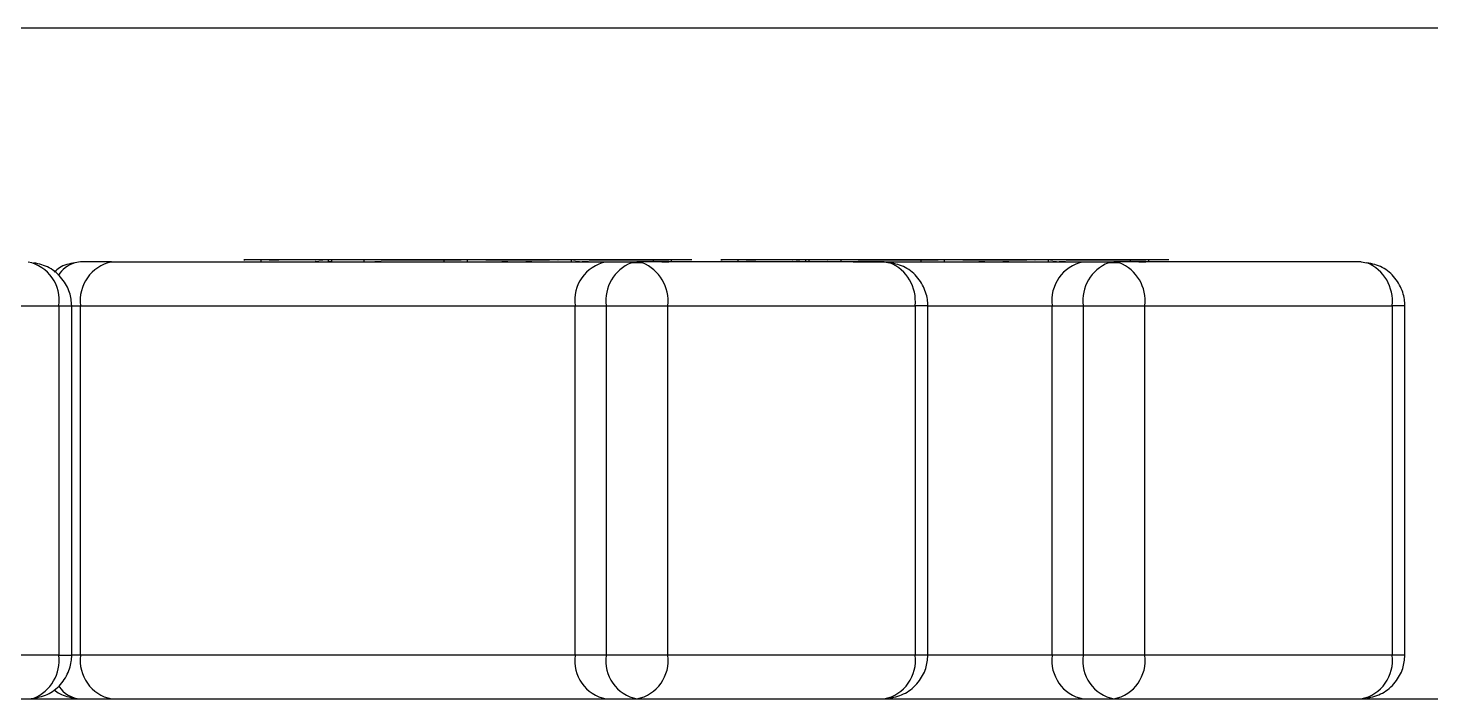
# Model space of a CAD drawing. Header units: millimetres. Extents: x 10 to 419, y 5 to 292.
# Drawn here: x 311.272 to 312.903, y 241.61 to 242.39 of the extents above; entities that cross this region are included whole.
import ezdxf

# ---------------------------------------------------------------- set-up
doc = ezdxf.new("R2010")
doc.units = ezdxf.units.MM

msp = doc.modelspace()

# ---------------------------------------------------------------- linework, layer by layer
at = {"color": 7, "linetype": 'Continuous', "lineweight": 25}
for p, q in [((315.3265, 242.3901), (310.3768, 242.3901)), ((311.5432, 242.1181), (311.5432, 242.1206)), ((311.6103, 242.1206), (311.6149, 242.1206)), ((311.6212, 242.1206), (311.6204, 242.1206)), ((311.6216, 242.1181), (311.6216, 242.1206)), ((311.6255, 242.1181), (311.6255, 242.1206)), ((311.6631, 242.1206), (311.6255, 242.1206)), ((311.6624, 242.1206), (311.6624, 242.1181)), ((311.6928, 242.1206), (311.6791, 242.1206)), ((311.6826, 242.1206), (311.6919, 242.1206)), ((311.6919, 242.1206), (311.7122, 242.1206)), ((311.715, 242.1206), (311.7122, 242.1206)), ((311.7558, 242.1181), (311.7558, 242.1206)), ((311.7826, 242.1206), (311.7558, 242.1206)), ((311.7792, 242.1206), (311.7583, 242.1206)), ((311.7677, 242.1206), (311.7747, 242.1206)), ((311.7751, 242.1206), (311.7758, 242.1206)), ((311.7826, 242.1206), (311.7826, 242.1181)), ((311.9075, 242.1206), (311.7826, 242.1206)), ((311.8043, 242.1206), (311.8503, 242.1206)), ((311.8503, 242.1206), (311.8784, 242.1206)), ((311.8782, 242.1206), (311.8707, 242.1206)), ((311.8856, 242.1206), (311.8782, 242.1206)), ((311.9034, 242.1206), (311.9034, 242.1181)), ((311.906, 242.1206), (311.9087, 242.1206)), ((311.9156, 242.1206), (311.9075, 242.1206)), ((311.9245, 242.1206), (311.9236, 242.1206)), ((311.9243, 242.1206), (311.9329, 242.1206)), ((311.9329, 242.1206), (311.9532, 242.1206)), ((311.9993, 242.1181), (311.9993, 242.1206)), ((312.0202, 242.1206), (311.9993, 242.1206)), ((312.0087, 242.1206), (312.0157, 242.1206)), ((312.0161, 242.1206), (312.0168, 242.1206)), ((312.0202, 242.1181), (312.0202, 242.1206)), ((312.0976, 242.1181), (312.0976, 242.1206)), ((312.1648, 242.1206), (312.1693, 242.1206)), ((312.1756, 242.1206), (312.1749, 242.1206)), ((312.1761, 242.1181), (312.1761, 242.1206)), ((312.1799, 242.1181), (312.1799, 242.1206)), ((312.2175, 242.1206), (312.1799, 242.1206)), ((312.2168, 242.1206), (312.2168, 242.1181)), ((312.2472, 242.1206), (312.2356, 242.1206)), ((312.237, 242.1206), (312.2463, 242.1206)), ((312.2463, 242.1206), (312.2666, 242.1206)), ((312.2694, 242.1206), (312.2666, 242.1206)), ((312.3102, 242.1181), (312.3102, 242.1206)), ((312.337, 242.1206), (312.3102, 242.1206)), ((312.3336, 242.1206), (312.3127, 242.1206)), ((312.3221, 242.1206), (312.3291, 242.1206)), ((312.3295, 242.1206), (312.3302, 242.1206)), ((312.337, 242.1206), (312.337, 242.1181)), ((312.4619, 242.1206), (312.337, 242.1206)), ((312.3588, 242.1206), (312.4048, 242.1206)), ((312.4048, 242.1206), (312.4329, 242.1206)), ((312.4326, 242.1206), (312.4252, 242.1206)), ((312.44, 242.1206), (312.4326, 242.1206)), ((312.4578, 242.1206), (312.4578, 242.1181)), ((312.4604, 242.1206), (312.4632, 242.1206)), ((312.47, 242.1206), (312.4619, 242.1206)), ((312.4789, 242.1206), (312.4781, 242.1206)), ((312.4787, 242.1206), (312.4873, 242.1206)), ((312.4873, 242.1206), (312.5076, 242.1206)), ((312.5537, 242.1181), (312.5537, 242.1206)), ((312.5747, 242.1206), (312.5537, 242.1206)), ((312.5631, 242.1206), (312.5701, 242.1206)), ((312.5705, 242.1206), (312.5712, 242.1206)), ((312.5747, 242.1181), (312.5747, 242.1206)), ((311.3333, 242.1181), (311.3266, 242.1172)), ((311.3692, 242.1181), (311.3333, 242.1181)), ((311.3692, 242.1181), (311.5241, 242.1181)), ((311.3692, 242.1181), (311.944, 242.1181)), ((311.5358, 242.1181), (311.5528, 242.1181)), ((311.5824, 242.1181), (311.5879, 242.1181)), ((311.6103, 242.1181), (311.6149, 242.1181)), ((311.6149, 242.1181), (311.6212, 242.1181)), ((311.6255, 242.1181), (311.6566, 242.1181)), ((311.7677, 242.1181), (311.7747, 242.1181)), ((311.7751, 242.1181), (311.7758, 242.1181)), ((311.906, 242.1181), (311.9088, 242.1181)), ((311.944, 242.1181), (311.9799, 242.1181)), ((311.9864, 242.1172), (311.9734, 242.1172)), ((311.9735, 242.1172), (311.9799, 242.1181)), ((311.9799, 242.1181), (311.9863, 242.1173)), ((312.2673, 242.1181), (311.9799, 242.1181)), ((312.0087, 242.1181), (312.0157, 242.1181)), ((312.0161, 242.1181), (312.0168, 242.1181)), ((312.2313, 242.1181), (312.4984, 242.1181)), ((312.2673, 242.1181), (312.2739, 242.1172)), ((312.3221, 242.1181), (312.3291, 242.1181)), ((312.3295, 242.1181), (312.3302, 242.1181)), ((312.4604, 242.1181), (312.4632, 242.1181)), ((312.4984, 242.1181), (312.5343, 242.1181)), ((312.5408, 242.1172), (312.5278, 242.1172)), ((312.5279, 242.1172), (312.5343, 242.1181)), ((312.5343, 242.1181), (312.5407, 242.1173)), ((312.8217, 242.1181), (312.5343, 242.1181)), ((312.5631, 242.1181), (312.5701, 242.1181)), ((312.5705, 242.1181), (312.5712, 242.1181)), ((312.8217, 242.1181), (312.8283, 242.1172)), ((311.0208, 242.0673), (311.3082, 242.0673)), ((311.3082, 242.0673), (311.3082, 241.6609)), ((311.3231, 241.6609), (311.3231, 242.0673)), ((311.3333, 241.6609), (311.3333, 242.0673)), ((311.3333, 242.0673), (311.908, 242.0673)), ((311.908, 241.6609), (311.908, 242.0673)), ((311.908, 242.0673), (311.944, 242.0673)), ((311.944, 242.0673), (312.0158, 242.0673)), ((311.944, 242.0673), (311.944, 241.6609)), ((312.0158, 241.6609), (312.0158, 242.0673)), ((312.0158, 242.0673), (312.3032, 242.0673)), ((312.3032, 242.0673), (312.3032, 241.6609)), ((312.3181, 241.6609), (312.3181, 242.0673)), ((312.4625, 241.6609), (312.4625, 242.0673)), ((312.4625, 242.0673), (312.4984, 242.0673)), ((312.4984, 242.0673), (312.5702, 242.0673)), ((312.4984, 242.0673), (312.4984, 241.6609)), ((312.5702, 241.6609), (312.5702, 242.0673)), ((312.5702, 242.0673), (312.8576, 242.0673)), ((312.8576, 242.0673), (312.8576, 241.6609)), ((312.8725, 241.6609), (312.8725, 242.0673)), ((311.3082, 241.6609), (311.0208, 241.6609)), ((311.908, 241.6609), (311.3333, 241.6609)), ((311.944, 241.6609), (311.908, 241.6609)), ((312.0158, 241.6609), (311.944, 241.6609)), ((312.3032, 241.6609), (312.0158, 241.6609)), ((312.4984, 241.6609), (312.4625, 241.6609)), ((312.5702, 241.6609), (312.4984, 241.6609)), ((312.8576, 241.6609), (312.5702, 241.6609)), ((289.2419, 241.6101), (341.2079, 241.6101)), ((311.2723, 241.6101), (311.2789, 241.6109))]:
    msp.add_line(p, q, dxfattribs=at)
at = {"color": 8, "linetype": 'Continuous', "lineweight": 25}
for p, q in [((311.3082, 242.0673), (311.3231, 242.0673)), ((311.3231, 242.0673), (311.3333, 242.0673)), ((312.3181, 242.0673), (312.3032, 242.0673)), ((312.3181, 242.0673), (312.4625, 242.0673)), ((312.8725, 242.0673), (312.8576, 242.0673)), ((311.3082, 241.6609), (311.3231, 241.6609)), ((311.3333, 241.6609), (311.3231, 241.6609)), ((312.3181, 241.6609), (312.3032, 241.6609)), ((312.4625, 241.6609), (312.3181, 241.6609)), ((312.8725, 241.6609), (312.8576, 241.6609))]:
    msp.add_line(p, q, dxfattribs=at)
at = {"color": 7, "linetype": 'Continuous', "lineweight": 25}
for centre, start, end in [((311.2633, 242.0736), 351.9505, 78.5782), ((311.3782, 242.0736), 101.4217, 188.0495), ((311.9529, 242.0736), 101.4217, 188.0495), ((312.5074, 242.0736), 101.4217, 188.0495), ((311.3782, 241.6545), 171.9505, 258.5782), ((311.9529, 241.6545), 171.9505, 258.5782), ((311.9889, 241.6545), 171.9505, 258.5782), ((311.9709, 241.6545), 281.4218, 8.0495), ((312.2583, 241.6545), 281.4218, 8.0495), ((312.5074, 241.6545), 171.9505, 258.5782), ((312.5433, 241.6545), 171.9505, 258.5782), ((312.5253, 241.6545), 281.4218, 8.0495), ((312.8127, 241.6545), 281.4218, 8.0495)]:
    msp.add_arc(centre, 0.0453, start, end, dxfattribs=at)
at = {"color": 8, "linetype": 'Continuous', "lineweight": 25}
for centre, radius, start, end in [((311.3371, 242.0835), 0.0353, 107.415, 147.7286), ((311.9917, 242.0728), 0.048, 112.2725, 186.6424), ((311.9681, 242.0728), 0.048, 353.3509, 67.7793), ((312.2554, 242.0728), 0.0481, 353.398, 67.4161), ((312.5461, 242.0728), 0.048, 112.2725, 186.6424), ((312.5226, 242.0728), 0.048, 353.3509, 67.7793), ((312.8098, 242.0728), 0.0481, 353.398, 67.4161), ((311.2604, 241.6553), 0.0481, 292.5839, 6.602), ((311.3353, 241.6425), 0.0325, 212.5952, 266.5544)]:
    msp.add_arc(centre, radius, start, end, dxfattribs=at)
at = {"color": 7, "linetype": 'Continuous', "lineweight": 25}
for points, knots in [([(311.5432, 242.1206), (311.5377, 242.1206), (311.5269, 242.1206), (311.5217, 242.1206), (311.524, 242.1206), (311.5244, 242.1206)], [0, 0, 0, 0, 0.4534158, 0.9056332, 1, 1, 1, 1]), ([(311.6216, 242.1206), (311.6146, 242.1206), (311.6005, 242.1206), (311.5703, 242.1206), (311.5534, 242.1206), (311.5432, 242.1206)], [0, 0, 0, 0, 0.279813, 0.560624, 1, 1, 1, 1]), ([(311.5526, 242.1206), (311.5526, 242.1206), (311.5526, 242.1206), (311.5592, 242.1206), (311.5637, 242.1206)], [0, 0, 0, 0, 0.311931, 1, 1, 1, 1]), ([(311.5749, 242.1206), (311.5713, 242.1206), (311.5673, 242.1206), (311.564, 242.1206), (311.5637, 242.1206)], [0, 0, 0, 0, 0.893487, 1, 1, 1, 1]), ([(311.6204, 242.1206), (311.614, 242.1206), (311.5988, 242.1206), (311.5836, 242.1206), (311.5749, 242.1206)], [0, 0, 0, 0, 0.429299, 1, 1, 1, 1]), ([(311.6103, 242.1206), (311.6088, 242.1206), (311.6066, 242.1206), (311.6059, 242.1206), (311.6062, 242.1206), (311.6062, 242.1206)], [0, 0, 0, 0, 0.612221, 0.92077, 1, 1, 1, 1]), ([(311.6204, 242.1206), (311.6184, 242.1206), (311.6147, 242.1206), (311.6116, 242.1206), (311.6103, 242.1206)], [0, 0, 0, 0, 0.56148, 1, 1, 1, 1]), ([(311.6253, 242.1206), (311.6254, 242.1206), (311.6257, 242.1206), (311.6247, 242.1206), (311.6226, 242.1206), (311.6216, 242.1206)], [0, 0, 0, 0, 0.101435, 0.550952, 1, 1, 1, 1]), ([(311.6745, 242.1206), (311.6673, 242.1206), (311.6514, 242.1206), (311.6351, 242.1206), (311.6261, 242.1206), (311.6256, 242.1206)], [0, 0, 0, 0, 0.445216, 0.974634, 1, 1, 1, 1]), ([(311.6624, 242.1206), (311.6546, 242.1206), (311.6463, 242.1206), (311.6471, 242.1206), (311.6471, 242.1206)], [0, 0, 0, 0, 0.923153, 1, 1, 1, 1]), ([(311.7583, 242.1206), (311.7505, 242.1206), (311.7347, 242.1206), (311.7075, 242.1206), (311.6808, 242.1206), (311.6685, 242.1206), (311.6624, 242.1206)], [0, 0, 0, 0, 0.280233, 0.56078, 0.780163, 1, 1, 1, 1]), ([(311.6826, 242.1206), (311.6796, 242.1206), (311.6757, 242.1206), (311.6753, 242.1206), (311.6753, 242.1206)], [0, 0, 0, 0, 0.781259, 1, 1, 1, 1]), ([(311.7122, 242.1206), (311.7178, 242.1206), (311.7277, 242.1206), (311.7407, 242.1206), (311.7464, 242.1206)], [0, 0, 0, 0, 0.559888, 1, 1, 1, 1]), ([(311.7464, 242.1206), (311.7509, 242.1206), (311.7589, 242.1206), (311.765, 242.1206), (311.7677, 242.1206)], [0, 0, 0, 0, 0.55887, 1, 1, 1, 1]), ([(311.8034, 242.1206), (311.8035, 242.1206), (311.8038, 242.1206), (311.7945, 242.1206), (311.7843, 242.1206), (311.7792, 242.1206)], [0, 0, 0, 0, 0.369359, 0.684755, 1, 1, 1, 1]), ([(311.8299, 242.1206), (311.8283, 242.1206), (311.8252, 242.1206), (311.8225, 242.1206), (311.8229, 242.1206), (311.8229, 242.1206)], [0, 0, 0, 0, 0.499769, 0.996226, 1, 1, 1, 1]), ([(311.8578, 242.1206), (311.8562, 242.1206), (311.853, 242.1206), (311.8503, 242.1206), (311.8508, 242.1206), (311.8508, 242.1206)], [0, 0, 0, 0, 0.499769, 0.996226, 1, 1, 1, 1]), ([(311.9087, 242.1206), (311.9068, 242.1206), (311.9028, 242.1206), (311.8933, 242.1206), (311.8885, 242.1206), (311.8856, 242.1206)], [0, 0, 0, 0, 0.280041, 0.559337, 1, 1, 1, 1]), ([(311.9034, 242.1206), (311.8957, 242.1206), (311.8873, 242.1206), (311.8881, 242.1206), (311.8882, 242.1206)], [0, 0, 0, 0, 0.923153, 1, 1, 1, 1]), ([(311.9993, 242.1206), (311.9915, 242.1206), (311.9758, 242.1206), (311.9485, 242.1206), (311.9218, 242.1206), (311.9095, 242.1206), (311.9034, 242.1206)], [0, 0, 0, 0, 0.280233, 0.56078, 0.780163, 1, 1, 1, 1]), ([(311.913, 242.1206), (311.9129, 242.1206), (311.9126, 242.1206), (311.91, 242.1206), (311.9087, 242.1206)], [0, 0, 0, 0, 0.494394, 1, 1, 1, 1]), ([(311.9236, 242.1206), (311.9206, 242.1206), (311.9167, 242.1206), (311.9164, 242.1206), (311.9163, 242.1206)], [0, 0, 0, 0, 0.781259, 1, 1, 1, 1]), ([(311.9532, 242.1206), (311.9588, 242.1206), (311.9688, 242.1206), (311.9817, 242.1206), (311.9874, 242.1206)], [0, 0, 0, 0, 0.559888, 1, 1, 1, 1]), ([(311.9874, 242.1206), (311.9919, 242.1206), (311.9999, 242.1206), (312.006, 242.1206), (312.0087, 242.1206)], [0, 0, 0, 0, 0.5588701, 1, 1, 1, 1]), ([(312.0436, 242.1206), (312.0435, 242.1206), (312.0434, 242.1206), (312.0354, 242.1206), (312.0253, 242.1206), (312.0202, 242.1206)], [0, 0, 0, 0, 0.2078238, 0.6040066, 1, 1, 1, 1]), ([(312.0976, 242.1206), (312.0921, 242.1206), (312.0813, 242.1206), (312.0761, 242.1206), (312.0784, 242.1206), (312.0788, 242.1206)], [0, 0, 0, 0, 0.4534158, 0.9056332, 1, 1, 1, 1]), ([(312.1761, 242.1206), (312.169, 242.1206), (312.1549, 242.1206), (312.1247, 242.1206), (312.1078, 242.1206), (312.0976, 242.1206)], [0, 0, 0, 0, 0.279813, 0.560624, 1, 1, 1, 1]), ([(312.1068, 242.1206), (312.1067, 242.1206), (312.1065, 242.1206), (312.1137, 242.1206), (312.1181, 242.1206)], [0, 0, 0, 0, 0.389734, 1, 1, 1, 1]), ([(312.1293, 242.1206), (312.1257, 242.1206), (312.1217, 242.1206), (312.1185, 242.1206), (312.1181, 242.1206)], [0, 0, 0, 0, 0.893487, 1, 1, 1, 1]), ([(312.229, 242.1206), (312.2217, 242.1206), (312.2058, 242.1206), (312.1813, 242.1206), (312.1554, 242.1206), (312.138, 242.1206), (312.1293, 242.1206)], [0, 0, 0, 0, 0.218967, 0.479347, 0.739724, 1, 1, 1, 1]), ([(312.1647, 242.1206), (312.1632, 242.1206), (312.161, 242.1206), (312.1603, 242.1206), (312.1606, 242.1206), (312.1607, 242.1206)], [0, 0, 0, 0, 0.612221, 0.92077, 1, 1, 1, 1]), ([(312.1749, 242.1206), (312.1728, 242.1206), (312.1691, 242.1206), (312.166, 242.1206), (312.1647, 242.1206)], [0, 0, 0, 0, 0.56148, 1, 1, 1, 1]), ([(312.1797, 242.1206), (312.1798, 242.1206), (312.1802, 242.1206), (312.1791, 242.1206), (312.1771, 242.1206), (312.1761, 242.1206)], [0, 0, 0, 0, 0.101435, 0.550952, 1, 1, 1, 1]), ([(312.2168, 242.1206), (312.2091, 242.1206), (312.2007, 242.1206), (312.2015, 242.1206), (312.2016, 242.1206)], [0, 0, 0, 0, 0.923153, 1, 1, 1, 1]), ([(312.3127, 242.1206), (312.3049, 242.1206), (312.2892, 242.1206), (312.2619, 242.1206), (312.2352, 242.1206), (312.2229, 242.1206), (312.2168, 242.1206)], [0, 0, 0, 0, 0.280233, 0.56078, 0.780163, 1, 1, 1, 1]), ([(312.237, 242.1206), (312.234, 242.1206), (312.2301, 242.1206), (312.2298, 242.1206), (312.2297, 242.1206)], [0, 0, 0, 0, 0.781259, 1, 1, 1, 1]), ([(312.2666, 242.1206), (312.2722, 242.1206), (312.2822, 242.1206), (312.2951, 242.1206), (312.3008, 242.1206)], [0, 0, 0, 0, 0.559888, 1, 1, 1, 1]), ([(312.3008, 242.1206), (312.3053, 242.1206), (312.3133, 242.1206), (312.3194, 242.1206), (312.3221, 242.1206)], [0, 0, 0, 0, 0.55887, 1, 1, 1, 1]), ([(312.3578, 242.1206), (312.3579, 242.1206), (312.3582, 242.1206), (312.349, 242.1206), (312.3387, 242.1206), (312.3336, 242.1206)], [0, 0, 0, 0, 0.369359, 0.684755, 1, 1, 1, 1]), ([(312.3844, 242.1206), (312.3828, 242.1206), (312.3796, 242.1206), (312.377, 242.1206), (312.3774, 242.1206), (312.3774, 242.1206)], [0, 0, 0, 0, 0.499769, 0.9962255, 1, 1, 1, 1]), ([(312.4122, 242.1206), (312.4106, 242.1206), (312.4074, 242.1206), (312.4048, 242.1206), (312.4052, 242.1206), (312.4052, 242.1206)], [0, 0, 0, 0, 0.499769, 0.996226, 1, 1, 1, 1]), ([(312.4632, 242.1206), (312.4612, 242.1206), (312.4572, 242.1206), (312.4477, 242.1206), (312.4429, 242.1206), (312.44, 242.1206)], [0, 0, 0, 0, 0.2800412, 0.5593367, 1, 1, 1, 1]), ([(312.4578, 242.1206), (312.4501, 242.1206), (312.4417, 242.1206), (312.4425, 242.1206), (312.4426, 242.1206)], [0, 0, 0, 0, 0.923153, 1, 1, 1, 1]), ([(312.5537, 242.1206), (312.5459, 242.1206), (312.5302, 242.1206), (312.5029, 242.1206), (312.4762, 242.1206), (312.464, 242.1206), (312.4578, 242.1206)], [0, 0, 0, 0, 0.280233, 0.56078, 0.780163, 1, 1, 1, 1]), ([(312.4674, 242.1206), (312.4673, 242.1206), (312.467, 242.1206), (312.4644, 242.1206), (312.4632, 242.1206)], [0, 0, 0, 0, 0.494394, 1, 1, 1, 1]), ([(312.4781, 242.1206), (312.475, 242.1206), (312.4711, 242.1206), (312.4708, 242.1206), (312.4707, 242.1206)], [0, 0, 0, 0, 0.781259, 1, 1, 1, 1]), ([(312.5076, 242.1206), (312.5132, 242.1206), (312.5232, 242.1206), (312.5361, 242.1206), (312.5418, 242.1206)], [0, 0, 0, 0, 0.559888, 1, 1, 1, 1]), ([(312.5418, 242.1206), (312.5463, 242.1206), (312.5543, 242.1206), (312.5604, 242.1206), (312.5631, 242.1206)], [0, 0, 0, 0, 0.55887, 1, 1, 1, 1]), ([(312.598, 242.1206), (312.598, 242.1206), (312.5979, 242.1206), (312.5898, 242.1206), (312.5797, 242.1206), (312.5747, 242.1206)], [0, 0, 0, 0, 0.207824, 0.604007, 1, 1, 1, 1]), ([(311.3231, 242.0673), (311.3226, 242.0724), (311.3215, 242.0834), (311.3123, 242.0995), (311.2977, 242.1126), (311.2851, 242.1157), (311.2788, 242.1172)], [0, 0, 0, 0, 0.220418, 0.472725, 0.739081, 1, 1, 1, 1]), ([(311.3268, 242.1172), (311.3203, 242.116), (311.3113, 242.1142), (311.3047, 242.108), (311.3028, 242.1062)], [0, 0, 0, 0, 0.711492, 1, 1, 1, 1]), ([(311.5531, 242.1181), (311.5531, 242.1181), (311.5534, 242.1181), (311.5589, 242.1181), (311.5637, 242.1181)], [0, 0, 0, 0, 0.110632, 1, 1, 1, 1]), ([(311.6103, 242.1181), (311.6088, 242.1181), (311.6066, 242.1181), (311.6059, 242.1181), (311.6062, 242.1181), (311.6062, 242.1181)], [0, 0, 0, 0, 0.612221, 0.92077, 1, 1, 1, 1]), ([(311.6253, 242.1181), (311.6254, 242.1181), (311.6257, 242.1181), (311.6247, 242.1181), (311.6226, 242.1181), (311.6216, 242.1181)], [0, 0, 0, 0, 0.101435, 0.550952, 1, 1, 1, 1]), ([(311.6826, 242.1181), (311.6796, 242.1181), (311.6757, 242.1181), (311.6753, 242.1181), (311.6753, 242.1181)], [0, 0, 0, 0, 0.781259, 1, 1, 1, 1]), ([(311.8299, 242.1181), (311.8283, 242.1181), (311.8252, 242.1181), (311.8225, 242.1181), (311.8229, 242.1181), (311.8229, 242.1181)], [0, 0, 0, 0, 0.499769, 0.996226, 1, 1, 1, 1]), ([(311.8578, 242.1181), (311.8562, 242.1181), (311.853, 242.1181), (311.8503, 242.1181), (311.8508, 242.1181), (311.8508, 242.1181)], [0, 0, 0, 0, 0.499769, 0.9962255, 1, 1, 1, 1]), ([(311.913, 242.1181), (311.9129, 242.1181), (311.9126, 242.1181), (311.91, 242.1181), (311.9087, 242.1181)], [0, 0, 0, 0, 0.4943944, 1, 1, 1, 1]), ([(311.9236, 242.1181), (311.9206, 242.1181), (311.9167, 242.1181), (311.9164, 242.1181), (311.9163, 242.1181)], [0, 0, 0, 0, 0.781259, 1, 1, 1, 1]), ([(312.3181, 242.0673), (312.3179, 242.0697), (312.3177, 242.0749), (312.3156, 242.0831), (312.312, 242.0916), (312.3067, 242.0996), (312.2999, 242.1066), (312.2893, 242.114), (312.28, 242.1159), (312.2738, 242.1172)], [0, 0, 0, 0, 0.1040645, 0.2185273, 0.3418433, 0.4717183, 0.605365, 0.7398679, 1, 1, 1, 1]), ([(312.3844, 242.1181), (312.3828, 242.1181), (312.3796, 242.1181), (312.377, 242.1181), (312.3774, 242.1181), (312.3774, 242.1181)], [0, 0, 0, 0, 0.499769, 0.996226, 1, 1, 1, 1]), ([(312.4122, 242.1181), (312.4106, 242.1181), (312.4074, 242.1181), (312.4048, 242.1181), (312.4052, 242.1181), (312.4052, 242.1181)], [0, 0, 0, 0, 0.499769, 0.9962255, 1, 1, 1, 1]), ([(312.4674, 242.1181), (312.4673, 242.1181), (312.467, 242.1181), (312.4644, 242.1181), (312.4632, 242.1181)], [0, 0, 0, 0, 0.494394, 1, 1, 1, 1]), ([(312.4781, 242.1181), (312.475, 242.1181), (312.4711, 242.1181), (312.4708, 242.1181), (312.4707, 242.1181)], [0, 0, 0, 0, 0.781259, 1, 1, 1, 1]), ([(312.8725, 242.0673), (312.8724, 242.0697), (312.8721, 242.0749), (312.87, 242.0831), (312.8664, 242.0916), (312.8611, 242.0996), (312.8543, 242.1066), (312.8437, 242.114), (312.8344, 242.1159), (312.8282, 242.1172)], [0, 0, 0, 0, 0.104064, 0.218527, 0.341843, 0.471718, 0.605365, 0.739868, 1, 1, 1, 1]), ([(311.2788, 241.6109), (311.285, 241.6122), (311.2943, 241.6142), (311.3049, 241.6215), (311.3117, 241.6285), (311.317, 241.6366), (311.3206, 241.645), (311.3227, 241.6532), (311.323, 241.6584), (311.3231, 241.6609)], [0, 0, 0, 0, 0.260132, 0.394635, 0.528282, 0.658157, 0.781473, 0.895936, 1, 1, 1, 1]), ([(312.2738, 241.6109), (312.28, 241.6124), (312.2927, 241.6155), (312.3073, 241.6286), (312.3165, 241.6447), (312.3176, 241.6557), (312.3181, 241.6609)], [0, 0, 0, 0, 0.260919, 0.527275, 0.779582, 1, 1, 1, 1]), ([(312.8282, 241.6109), (312.8345, 241.6124), (312.8471, 241.6155), (312.8617, 241.6286), (312.8709, 241.6447), (312.872, 241.6557), (312.8725, 241.6609)], [0, 0, 0, 0, 0.260919, 0.527275, 0.779582, 1, 1, 1, 1]), ([(311.3028, 241.6205), (311.3048, 241.619), (311.3119, 241.6138), (311.3205, 241.6121), (311.3268, 241.6109)], [0, 0, 0, 0, 0.2826748, 1, 1, 1, 1])]:
    msp.add_open_spline(points, degree=3, knots=knots, dxfattribs=at)

doc.saveas('drawing.dxf')
